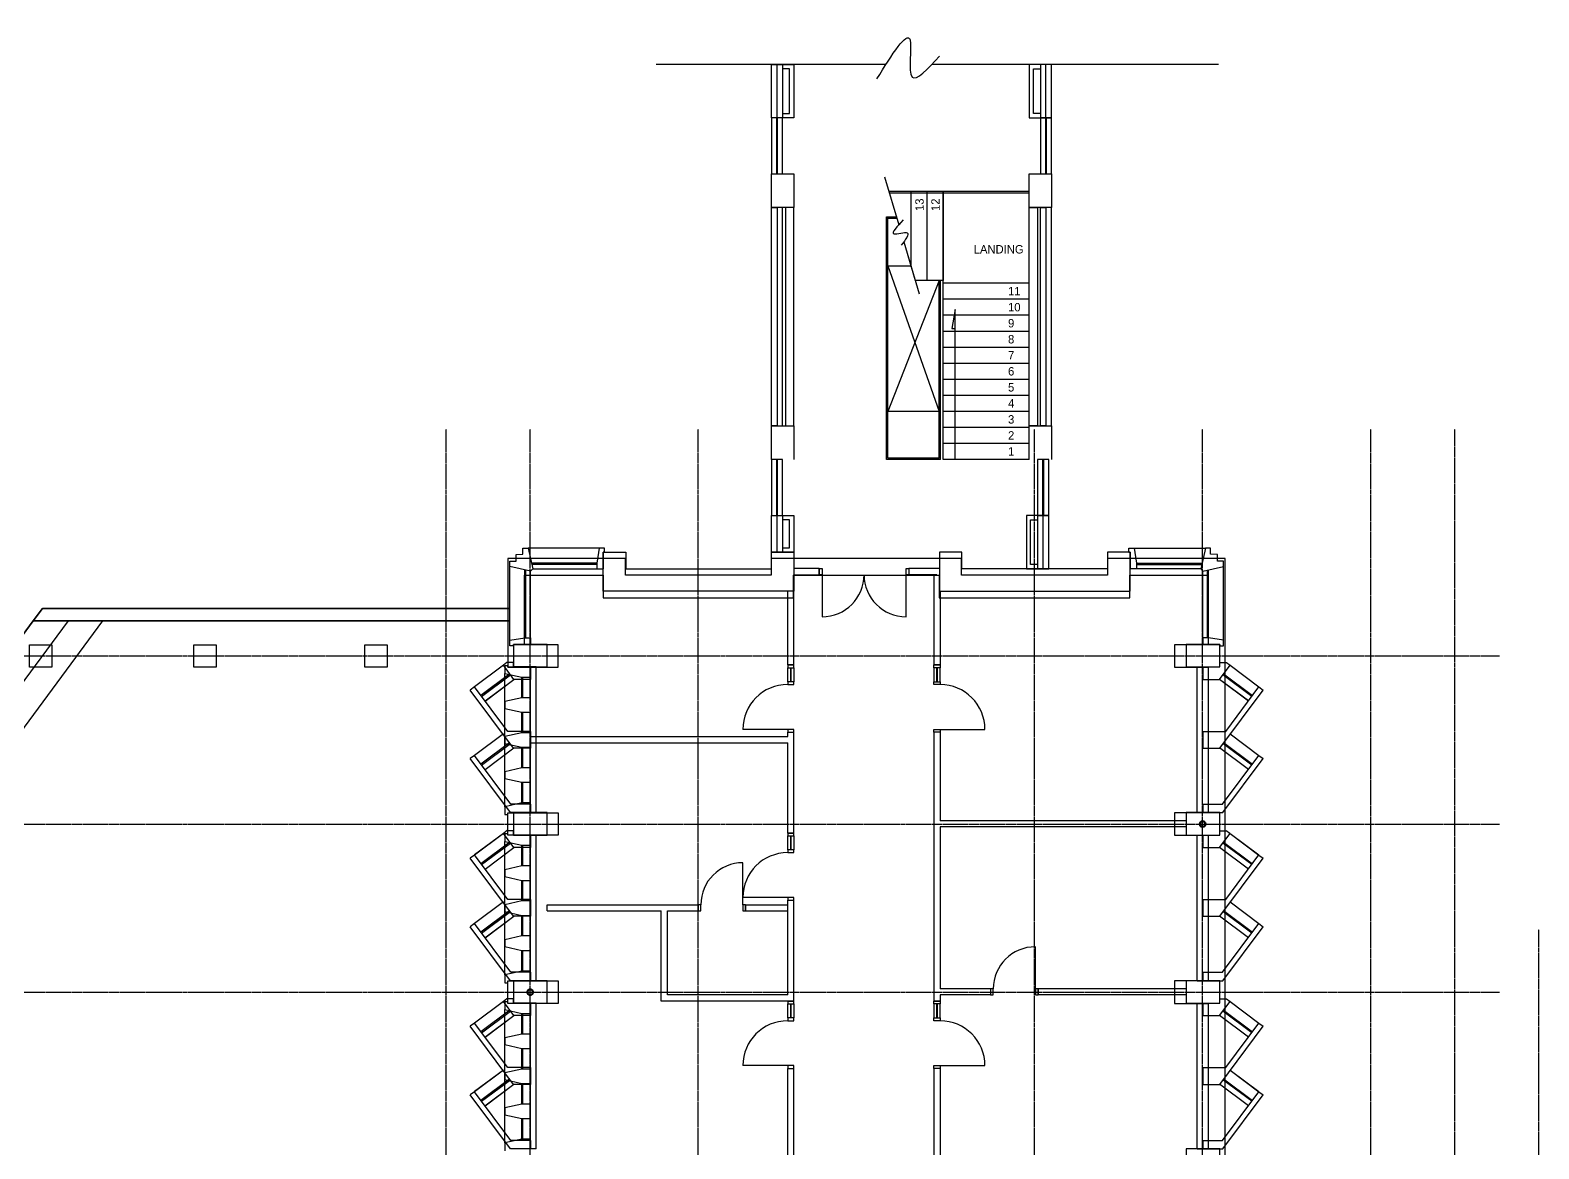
# Model space of a CAD drawing. Header units: millimetres. Extents: x -58291 to 85267, y -25390 to 74943.
# Drawn here: x 24544 to 51467, y 54981 to 74943 of the extents above; entities that cross this region are included whole.
import ezdxf

# ---------------------------------------------------------------- set-up
doc = ezdxf.new("R2010")
doc.units = ezdxf.units.MM
doc.linetypes.add('PCENTRE', pattern=[50.8, 31.75, -6.35, 6.35, -6.35])
doc.linetypes.add('PCENTRE2', pattern=[28.575, 19.05, -3.175, 3.175, -3.175])
for name, color, linetype in [('Basement 01 - Curtain Walls', 1, 'Continuous'), ('Basement 01 - Doors Windows and Openings', 1, 'Continuous'), ('Basement 01 - Structural Members', 5, 'Continuous'), ('Boundaries_and_building_grids', 140, 'PCENTRE2'), ('BRICK_WALLS_P4', 1, 'Continuous'), ('COLUMNS_P5', 5, 'Continuous'), ('DR', 8, 'Continuous'), ('LIFTS AND STAIRS', 8, 'Continuous'), ('SITE', 1, 'Continuous'), ('WA_EXT', 7, 'Continuous'), ('WN', 4, 'Continuous')]:
    doc.layers.add(name, color=color, linetype=linetype)

msp = doc.modelspace()

# ---------------------------------------------------------------- linework, layer by layer
at = {"layer": 'Basement 01 - Curtain Walls', "color": 3, "linetype": 'Continuous', "lineweight": -3}
for p, q in [((33017, 63607, -4600), (33067, 63607, -4600)), ((33017, 63607, -4600), (33017, 63465, -4600)), ((33467, 63397, -4600), (33467, 63576, -4600)), ((33017, 63465, -4600), (33317, 63397, -4600)), ((33317, 63397, -4600), (33467, 63397, -4600)), ((33317, 63029, -4600), (33017, 62961, -4600)), ((33467, 63029, -4600), (33317, 63029, -4600)), ((33017, 62961, -4600), (33017, 62840, -4600)), ((33017, 62840, -4600), (33317, 62772, -4600)), ((33317, 62772, -4600), (33467, 62772, -4600)), ((33317, 62404, -4600), (33017, 62336, -4600)), ((33017, 62336, -4600), (33017, 62215, -4600)), ((33017, 62215, -4600), (33317, 62147, -4600)), ((33467, 62404, -4600), (33317, 62404, -4600)), ((33317, 62147, -4600), (33467, 62147, -4600)), ((33317, 61779, -4600), (33017, 61711, -4600)), ((33017, 61711, -4600), (33017, 61590, -4600)), ((33467, 61779, -4600), (33317, 61779, -4600)), ((33017, 61590, -4600), (33317, 61522, -4600)), ((33317, 61522, -4600), (33467, 61522, -4600)), ((33317, 61154, -4600), (33017, 61086, -4600)), ((33467, 61154, -4600), (33317, 61154, -4600)), ((33467, 61154, -4600), (33467, 60976, -4600)), ((33017, 61086, -4600), (33017, 60944, -4600)), ((33017, 60944, -4600), (33067, 60944, -4600)), ((33067, 60944, -4600), (33067, 60976, -4600)), ((33067, 60976, -4600), (33467, 60976, -4600)), ((33017, 60607, -4600), (33017, 60465, -4600)), ((33017, 60607, -4600), (33067, 60607, -4600)), ((33017, 60465, -4600), (33317, 60397, -4600)), ((33317, 60397, -4600), (33467, 60397, -4600)), ((33467, 60397, -4600), (33467, 60576, -4600)), ((33317, 60029, -4600), (33017, 59961, -4600)), ((33017, 59961, -4600), (33017, 59840, -4600)), ((33017, 59840, -4600), (33317, 59772, -4600)), ((33467, 60029, -4600), (33317, 60029, -4600)), ((33317, 59772, -4600), (33467, 59772, -4600)), ((33317, 59404, -4600), (33017, 59336, -4600)), ((33017, 59336, -4600), (33017, 59215, -4600)), ((33467, 59404, -4600), (33317, 59404, -4600)), ((33017, 59215, -4600), (33317, 59147, -4600)), ((33317, 59147, -4600), (33467, 59147, -4600)), ((33317, 58779, -4600), (33017, 58711, -4600)), ((33017, 58711, -4600), (33017, 58590, -4600)), ((33467, 58779, -4600), (33317, 58779, -4600)), ((33017, 58590, -4600), (33317, 58522, -4600)), ((33317, 58522, -4600), (33467, 58522, -4600)), ((33317, 58154, -4600), (33017, 58086, -4600)), ((33017, 58086, -4600), (33017, 57944, -4600)), ((33017, 57944, -4600), (33067, 57944, -4600)), ((33067, 57944, -4600), (33067, 57976, -4600)), ((33067, 57976, -4600), (33467, 57976, -4600)), ((33467, 58154, -4600), (33317, 58154, -4600)), ((33467, 58154, -4600), (33467, 57976, -4600)), ((33017, 57607, -4600), (33067, 57607, -4600)), ((33017, 57607, -4600), (33017, 57465, -4600)), ((33017, 57465, -4600), (33317, 57397, -4600)), ((33317, 57397, -4600), (33467, 57397, -4600)), ((33467, 57397, -4600), (33467, 57576, -4600)), ((33317, 57029, -4600), (33017, 56961, -4600)), ((33017, 56961, -4600), (33017, 56840, -4600)), ((33017, 56840, -4600), (33317, 56772, -4600)), ((33467, 57029, -4600), (33317, 57029, -4600)), ((33317, 56772, -4600), (33467, 56772, -4600)), ((33317, 56404, -4600), (33017, 56336, -4600)), ((33017, 56336, -4600), (33017, 56215, -4600)), ((33467, 56404, -4600), (33317, 56404, -4600)), ((33017, 56215, -4600), (33317, 56147, -4600)), ((33317, 56147, -4600), (33467, 56147, -4600)), ((33317, 55779, -4600), (33017, 55711, -4600)), ((33467, 55779, -4600), (33317, 55779, -4600)), ((33017, 55711, -4600), (33017, 55590, -4600)), ((33017, 55590, -4600), (33317, 55522, -4600)), ((33317, 55522, -4600), (33467, 55522, -4600)), ((33317, 55154, -4600), (33017, 55086, -4600)), ((33017, 55086, -4600), (33017, 54944, -4600)), ((33467, 55154, -4600), (33317, 55154, -4600)), ((33467, 55154, -4600), (33467, 54976, -4600))]:
    msp.add_line(p, q, dxfattribs=at)
at = {"layer": 'Basement 01 - Curtain Walls', "color": 3, "linetype": 'Continuous', "lineweight": -3, "elevation": -4600}
for points in [[(33467, 63576), (33067, 63576), (33067, 63607)], [(33467, 60576), (33067, 60576), (33067, 60607)], [(33467, 57576), (33067, 57576), (33067, 57607)]]:
    msp.add_lwpolyline(points, dxfattribs=at)
at = {"layer": 'Basement 01 - Doors Windows and Openings', "color": 1, "linetype": 'Continuous', "lineweight": -3}
for p, q in [((33017, 61086, -4600), (33017, 63465, -4600)), ((33317, 63029, -4600), (33317, 63397, -4600)), ((33337, 63029, -4600), (33337, 63397, -4600)), ((33467, 63397, -4600), (33467, 61154, -4600)), ((33317, 62404, -4600), (33317, 62772, -4600)), ((33337, 62404, -4600), (33337, 62772, -4600)), ((33467, 62772, -4600), (33467, 62404, -4600)), ((33317, 61779, -4600), (33317, 62147, -4600)), ((33337, 61779, -4600), (33337, 62147, -4600)), ((33467, 62147, -4600), (33467, 61779, -4600)), ((33317, 61154, -4600), (33317, 61522, -4600)), ((33337, 61154, -4600), (33337, 61522, -4600)), ((33467, 61522, -4600), (33467, 61154, -4600)), ((33017, 58086, -4600), (33017, 60465, -4600)), ((33317, 60029, -4600), (33317, 60397, -4600)), ((33337, 60029, -4600), (33337, 60397, -4600)), ((33467, 60397, -4600), (33467, 58154, -4600)), ((33317, 59404, -4600), (33317, 59772, -4600)), ((33337, 59404, -4600), (33337, 59772, -4600)), ((33467, 59772, -4600), (33467, 59404, -4600)), ((33317, 58779, -4600), (33317, 59147, -4600)), ((33337, 58779, -4600), (33337, 59147, -4600)), ((33467, 59147, -4600), (33467, 58779, -4600)), ((33317, 58154, -4600), (33317, 58522, -4600)), ((33337, 58154, -4600), (33337, 58522, -4600)), ((33467, 58522, -4600), (33467, 58154, -4600)), ((33017, 55086, -4600), (33017, 57465, -4600)), ((33317, 57029, -4600), (33317, 57397, -4600)), ((33337, 57029, -4600), (33337, 57397, -4600)), ((33467, 57397, -4600), (33467, 55154, -4600)), ((33317, 56404, -4600), (33317, 56772, -4600)), ((33337, 56404, -4600), (33337, 56772, -4600)), ((33467, 56772, -4600), (33467, 56404, -4600)), ((33317, 55779, -4600), (33317, 56147, -4600)), ((33337, 55779, -4600), (33337, 56147, -4600)), ((33467, 56147, -4600), (33467, 55779, -4600)), ((33317, 55154, -4600), (33317, 55522, -4600)), ((33337, 55154, -4600), (33337, 55522, -4600)), ((33467, 55522, -4600), (33467, 55154, -4600))]:
    msp.add_line(p, q, dxfattribs=at)
at = {"layer": 'Basement 01 - Structural Members', "color": 5, "linetype": 'Continuous', "lineweight": -3, "extrusion": (0, 0, -1), "elevation": 4600}
msp.add_lwpolyline([(-45867, 39576), (-45867, 65516), (-43767, 65516), (-43767, 65216), (-41167, 65216), (-41167, 65516), (-37767, 65516), (-37767, 65216), (-35167, 65216), (-35167, 65516), (-33067, 65516), (-33067, 63576), (-33967, 63576), (-33967, 63976), (-33367, 63976), (-33367, 65216), (-34767, 65216), (-34767, 64816), (-38167, 64816), (-38167, 65216), (-40767, 65216), (-40767, 64816), (-44167, 64816), (-44167, 65216), (-45567, 65216), (-45567, 63976), (-44967, 63976), (-44967, 63576), (-45567, 63576), (-45567, 60976), (-44967, 60976), (-44967, 60576), (-45567, 60576), (-45567, 57976), (-44967, 57976), (-44967, 57576), (-45567, 57576), (-45567, 54976)], dxfattribs=at)
at = {"layer": 'Basement 01 - Structural Members', "color": 5, "linetype": 'Continuous', "lineweight": -3, "elevation": -4600}
for points in [[(24933, 63576), (24533, 63576), (24533, 63976), (24933, 63976), (24933, 63576)], [(27864, 63576), (27464, 63576), (27464, 63976), (27864, 63976), (27864, 63576)], [(30915, 63576), (30515, 63576), (30515, 63976), (30915, 63976), (30915, 63576)], [(33067, 60576), (33067, 60976), (33967, 60976), (33967, 60576), (33067, 60576)], [(33067, 57576), (33067, 57976), (33967, 57976), (33967, 57576), (33067, 57576)]]:
    msp.add_lwpolyline(points, dxfattribs=at)
at = {"layer": 'Basement 01 - Structural Members', "color": 5, "linetype": 'Continuous', "lineweight": -3}
for centre in [(45467, 60776, -4600), (33467, 57776, -4600)]:
    msp.add_circle(centre, 50, dxfattribs=at)
at = {"layer": 'Boundaries_and_building_grids', "color": 140, "linetype": 'PCENTRE', "lineweight": -3}
for p, q in [((31967, -17978), (31967, 67826)), ((33467, -17978), (33467, 67826)), ((36467, -17978), (36467, 67826)), ((42467, -17978), (42467, 67826)), ((45467, -17978), (45467, 67826)), ((48467, -17978), (48467, 67826)), ((49967, 16476), (49967, 67826)), ((-52891, 63776), (50767, 63776)), ((-52891, 60776), (50767, 60776)), ((51467, 16476), (51467, 58896)), ((-52891, 57776), (50767, 57776))]:
    msp.add_line(p, q, dxfattribs=at)
at = {"layer": 'BRICK_WALLS_P4', "linetype": 'Continuous'}
for p, q in [((38625, 65336), (38172, 65336)), ((38172, 65226), (38625, 65226)), ((38172, 63616), (38172, 65226)), ((38625, 65336), (38625, 65226)), ((40772, 65336), (40225, 65336)), ((40225, 65336), (40225, 65226)), ((40722, 65226), (40225, 65226)), ((40672, 65226), (40672, 63616)), ((42322, 65331), (42722, 65331)), ((42522, 65406), (42397, 65406)), ((38062, 63616), (38062, 64931)), ((40782, 64931), (40782, 63616)), ((38062, 63616), (38172, 63616)), ((40782, 63616), (40672, 63616)), ((33472, 62336), (38062, 62336)), ((33472, 62226), (38062, 62226)), ((38062, 62336), (38062, 62416)), ((38062, 62416), (38172, 62416)), ((38062, 60616), (38062, 62226)), ((38172, 60616), (38172, 62416)), ((40672, 62416), (40672, 57616)), ((40782, 62416), (40672, 62416)), ((40782, 62416), (40782, 60836)), ((38062, 60616), (38172, 60616)), ((41682, 60836), (40782, 60836)), ((45172, 60836), (40782, 60836)), ((45172, 60726), (40782, 60726)), ((41682, 60726), (40782, 60726)), ((40782, 60726), (40782, 57836)), ((40782, 60726), (40782, 60616)), ((45172, 60836), (45172, 60726)), ((33772, 59226), (33772, 59336)), ((33772, 59336), (36462, 59336)), ((36462, 59336), (36462, 59226)), ((37312, 59336), (37312, 59226)), ((37312, 59336), (38062, 59336)), ((38062, 59416), (38172, 59416)), ((38062, 57726), (38062, 59416)), ((38062, 59226), (38062, 59336)), ((38172, 57616), (38172, 59416)), ((40672, 59416), (40672, 57616)), ((33772, 59226), (35807, 59226)), ((35807, 57616), (35807, 59226)), ((35917, 57726), (35917, 59226)), ((35917, 59226), (36462, 59226)), ((37312, 59226), (38062, 59226)), ((38062, 57726), (35917, 57726)), ((41682, 57836), (40782, 57836)), ((40782, 57726), (40782, 57616)), ((41682, 57726), (40782, 57726)), ((41682, 57836), (41682, 57726)), ((42532, 57836), (42532, 57726)), ((45172, 57836), (42532, 57836)), ((45172, 57726), (42532, 57726)), ((45172, 57836), (45172, 57726)), ((38062, 57616), (35807, 57616)), ((38062, 57616), (38172, 57616)), ((40782, 57616), (40672, 57616)), ((38062, 56416), (38172, 56416)), ((38062, 54836), (38062, 56416)), ((38172, 54616), (38172, 56416)), ((40782, 56416), (40672, 56416)), ((40672, 56416), (40672, 54616)), ((40782, 56416), (40782, 54616))]:
    msp.add_line(p, q, dxfattribs=at)
at = {"layer": 'COLUMNS_P5', "color": 8, "linetype": 'Continuous', "lineweight": -3}
for p, q in [((39851, 70736), (40266, 70736)), ((39851, 70736), (40763, 68139)), ((40763, 70474), (39851, 68139)), ((40763, 68139), (39851, 68139))]:
    msp.add_line(p, q, dxfattribs=at)
at = {"layer": 'COLUMNS_P5', "linetype": 'Continuous'}
for points in [[(37772, 71781), (37772, 72381), (38172, 72381), (38172, 71781), (37772, 71781)], [(42372, 71781), (42372, 72381), (42772, 72381), (42772, 71781), (42372, 71781)], [(37772, 67281), (37772, 67881), (38172, 67881), (38172, 67281)], [(42372, 67281), (42372, 67881), (42772, 67881), (42772, 67281)]]:
    msp.add_lwpolyline(points, dxfattribs=at)
at = {"layer": 'COLUMNS_P5', "linetype": 'Continuous', "lineweight": -3}
for points in [[(35172, 65631), (35172, 65331), (37772, 65331), (37772, 65631), (38172, 65631), (38172, 64931), (34772, 64931), (34772, 65631)], [(43772, 65631), (43772, 65331), (41172, 65331), (41172, 65631), (40772, 65631), (40772, 64931), (44172, 64931), (44172, 65631)], [(33772, 63581), (33772, 63981), (33172, 63981), (33172, 63581)], [(45772, 63981), (45172, 63981), (45172, 63581), (45772, 63581)], [(33772, 60581), (33772, 60981), (33172, 60981), (33172, 60581)], [(45172, 60981), (45172, 60581), (45772, 60581), (45772, 60981)], [(33772, 57581), (33772, 57981), (33172, 57981), (33172, 57581)], [(45172, 57981), (45172, 57581), (45772, 57581), (45772, 57981)], [(45172, 54581), (45772, 54581), (45772, 54981), (45172, 54981)]]:
    msp.add_lwpolyline(points, close=True, dxfattribs=at)
at = {"layer": 'COLUMNS_P5', "linetype": 'Continuous', "lineweight": 50}
for centre in [(45467, 60776), (33467, 57776)]:
    msp.add_circle(centre, 50, dxfattribs=at)
at = {"layer": 'DR'}
for p, q in [((39815, 74331), (35717, 74331)), ((45748, 74331), (40632, 74331))]:
    msp.add_line(p, q, dxfattribs=at)
at = {"layer": 'DR', "linetype": 'Continuous'}
for p, q in [((38625, 65226), (38625, 65336)), ((38625, 65336), (38675, 65336)), ((38675, 65226), (38625, 65226)), ((38675, 65336), (38675, 65226)), ((38675, 65226), (38675, 64476)), ((40175, 65226), (40175, 65336)), ((40175, 65336), (40225, 65336)), ((40175, 64476), (40175, 65226)), ((40225, 65226), (40175, 65226)), ((40225, 65336), (40225, 65226)), ((38062, 63616), (38062, 63566)), ((38172, 63616), (38062, 63616)), ((38062, 63566), (38172, 63566)), ((38172, 63566), (38172, 63616)), ((40672, 63616), (40782, 63616)), ((40672, 63566), (40672, 63616)), ((40782, 63566), (40672, 63566)), ((40782, 63616), (40782, 63566)), ((38172, 63316), (38062, 63316)), ((38062, 63316), (38062, 63266)), ((38172, 63266), (38172, 63316)), ((40672, 63266), (40672, 63316)), ((40672, 63316), (40782, 63316)), ((40782, 63316), (40782, 63266)), ((38062, 63266), (38172, 63266)), ((40782, 63266), (40672, 63266)), ((38062, 62466), (37262, 62466)), ((38172, 62466), (38062, 62466)), ((38062, 62466), (38062, 62416)), ((38172, 62416), (38172, 62466)), ((40672, 62466), (40782, 62466)), ((40672, 62416), (40672, 62466)), ((40782, 62466), (41582, 62466)), ((40782, 62466), (40782, 62416)), ((38062, 62416), (38172, 62416)), ((40782, 62416), (40672, 62416)), ((38062, 60616), (38062, 60566)), ((38172, 60616), (38062, 60616)), ((38172, 60566), (38172, 60616)), ((38062, 60566), (38172, 60566)), ((38062, 60316), (38062, 60266)), ((38172, 60316), (38062, 60316)), ((38172, 60266), (38172, 60316)), ((37262, 59336), (37262, 60086)), ((38062, 60266), (38172, 60266)), ((36512, 59336), (36462, 59336)), ((36462, 59336), (36462, 59226)), ((36512, 59226), (36512, 59336)), ((38062, 59466), (37262, 59466)), ((37262, 59336), (37262, 59226)), ((37312, 59336), (37262, 59336)), ((37312, 59226), (37312, 59336)), ((38172, 59466), (38062, 59466)), ((38062, 59466), (38062, 59416)), ((38062, 59416), (38172, 59416)), ((38172, 59416), (38172, 59466)), ((36462, 59226), (36512, 59226)), ((37262, 59226), (37312, 59226)), ((42482, 57836), (42482, 58586)), ((41682, 57836), (41682, 57726)), ((41732, 57836), (41682, 57836)), ((41682, 57726), (41732, 57726)), ((41732, 57726), (41732, 57836)), ((42482, 57836), (42482, 57726)), ((42532, 57836), (42482, 57836)), ((42482, 57726), (42532, 57726)), ((42532, 57726), (42532, 57836)), ((38062, 57616), (38062, 57566)), ((38172, 57616), (38062, 57616)), ((38062, 57566), (38172, 57566)), ((38172, 57566), (38172, 57616)), ((40672, 57616), (40782, 57616)), ((40672, 57566), (40672, 57616)), ((40782, 57566), (40672, 57566)), ((40782, 57616), (40782, 57566)), ((38062, 57316), (38062, 57266)), ((38172, 57316), (38062, 57316)), ((38062, 57266), (38172, 57266)), ((38172, 57266), (38172, 57316)), ((40672, 57266), (40672, 57316)), ((40672, 57316), (40782, 57316)), ((40782, 57266), (40672, 57266)), ((40782, 57316), (40782, 57266)), ((38062, 56466), (37262, 56466)), ((38062, 56466), (38062, 56416)), ((38172, 56466), (38062, 56466)), ((38062, 56416), (38172, 56416)), ((38172, 56416), (38172, 56466)), ((40672, 56466), (40782, 56466)), ((40672, 56416), (40672, 56466)), ((40782, 56416), (40672, 56416)), ((40782, 56466), (41582, 56466)), ((40782, 56466), (40782, 56416))]:
    msp.add_line(p, q, dxfattribs=at)
for centre, radius, start, end in [((38675, 65226), 750, 270, 0), ((40175, 65226), 750, 180, 270), ((38062, 62466), 800, 90, 180), ((40782, 62466), 800, 0, 90), ((37262, 59336), 750, 90, 180), ((38062, 59466), 800, 90, 180), ((42482, 57836), 750, 90, 180), ((38062, 56466), 800, 90, 180), ((40782, 56466), 800, 0, 90)]:
    msp.add_arc(centre, radius, start, end, dxfattribs=at)
at = {"layer": 'DR'}
msp.add_spline([(39653, 74073), (40247, 74769), (40281, 74107), (40771, 74480)], degree=3, dxfattribs=at)
at = {"layer": 'LIFTS AND STAIRS'}
for p, q in [((39791, 72325), (40044, 71472)), ((39791, 72325), (40044, 71472)), ((40266, 72062), (39869, 72062)), ((42372, 72037), (39876, 72037)), ((40266, 70723), (40266, 72062)), ((42372, 72062), (40266, 72062)), ((40552, 70474), (40552, 72062)), ((40838, 72062), (40838, 70474)), ((40838, 70427), (40838, 72062)), ((42372, 70427), (42372, 72062)), ((39826, 67281), (39826, 71615)), ((39826, 71615), (40002, 71615)), ((39826, 71590), (40002, 71590)), ((39851, 67306), (39851, 71615)), ((40135, 71167), (40409, 70241)), ((40135, 71167), (40340, 70474)), ((40838, 70474), (40340, 70474)), ((40763, 67306), (40763, 70474)), ((40788, 67281), (40788, 70474)), ((40838, 67281), (40838, 70474)), ((42372, 70427), (40838, 70427)), ((42372, 70141), (40838, 70141)), ((42372, 69855), (40838, 69855)), ((41051, 69958), (40990, 69622)), ((41051, 67281), (41051, 69958)), ((42372, 69569), (40838, 69569)), ((40990, 69622), (41051, 69622)), ((42372, 69283), (40838, 69283)), ((42372, 68997), (40838, 68997)), ((42372, 68711), (40838, 68711)), ((42372, 68425), (40838, 68425)), ((42372, 68139), (40838, 68139)), ((42372, 67853), (40838, 67853)), ((42372, 67567), (40838, 67567)), ((40788, 67281), (39826, 67281)), ((40763, 67306), (39851, 67306)), ((42372, 67281), (40838, 67281))]:
    msp.add_line(p, q, dxfattribs=at)
msp.add_spline([(40124, 71556), (39959, 71309), (40197, 71327), (40090, 71107)], degree=3, dxfattribs=at)
msp.add_spline([(40124, 71556), (39959, 71309), (40197, 71327), (40090, 71107)], degree=3, dxfattribs=at)
at = {"layer": 'SITE', "linetype": 'Continuous'}
for p, q in [((24761, 64621), (24598, 64401)), ((24598, 64401), (24761, 64621)), ((33102, 64621), (24761, 64621)), ((24761, 64621), (33102, 64621)), ((22172, 61121), (24598, 64401)), ((24598, 64401), (22172, 61121)), ((25220, 64401), (22672, 60956)), ((23172, 60792), (25842, 64401)), ((24598, 64401), (24761, 64401)), ((24761, 64401), (24598, 64401)), ((33102, 64401), (24598, 64401)), ((24598, 64401), (33102, 64401))]:
    msp.add_line(p, q, dxfattribs=at)
at = {"layer": 'WA_EXT', "linetype": 'Continuous'}
for p, q in [((37872, 73381), (37872, 74331)), ((37972, 74331), (37972, 73381)), ((42572, 74331), (42572, 73381)), ((42672, 73381), (42672, 74331)), ((37772, 65631), (37772, 66281)), ((37772, 66281), (38172, 66281)), ((37872, 65631), (37872, 66281)), ((37872, 65631), (37872, 66281)), ((37872, 65631), (37872, 66281)), ((37972, 66281), (37972, 65631)), ((37972, 66281), (37972, 65631)), ((37972, 66281), (37972, 65631)), ((38172, 66281), (38172, 65631)), ((42322, 66281), (42322, 65331)), ((42722, 66281), (42322, 66281)), ((42522, 66281), (42522, 65331)), ((42522, 66281), (42522, 65331)), ((42522, 66281), (42522, 65331)), ((42622, 65331), (42622, 66281)), ((42622, 65331), (42622, 66281)), ((42622, 65331), (42622, 66281)), ((42722, 65331), (42722, 66281)), ((38097, 66206), (37972, 66206)), ((38097, 65706), (38097, 66206)), ((42397, 66206), (42522, 66206)), ((42397, 65406), (42397, 66206)), ((33335, 65701), (33428, 65701)), ((33335, 65590), (33335, 65701)), ((33428, 65701), (33512, 65331)), ((34696, 65701), (34654, 65431)), ((34796, 65701), (34696, 65701)), ((34796, 65631), (34796, 65701)), ((37972, 65706), (38097, 65706)), ((44149, 65631), (44149, 65701)), ((44149, 65701), (44248, 65701)), ((44248, 65701), (44290, 65431)), ((45516, 65701), (45433, 65331)), ((45610, 65701), (45516, 65701)), ((45610, 65590), (45610, 65701)), ((33102, 65375), (33102, 65468)), ((33102, 65468), (33214, 65468)), ((33214, 65589), (33335, 65590)), ((33214, 65468), (33214, 65589)), ((34654, 65431), (34654, 65331)), ((34796, 65631), (34772, 65631)), ((34772, 65631), (34772, 65331)), ((34772, 65631), (34772, 65331)), ((34796, 65631), (34772, 65631)), ((44149, 65631), (44172, 65631)), ((44149, 65631), (44172, 65631)), ((44172, 65631), (44172, 65331)), ((44172, 65631), (44172, 65331)), ((44290, 65431), (44290, 65331)), ((45731, 65589), (45610, 65590)), ((45731, 65468), (45731, 65589)), ((45842, 65468), (45731, 65468)), ((45842, 65375), (45842, 65468)), ((33473, 65291), (33102, 65375)), ((33512, 65331), (33473, 65291)), ((33473, 64099), (33473, 65291)), ((33512, 65331), (34654, 65331)), ((34654, 65331), (34772, 65331)), ((44290, 65331), (44172, 65331)), ((45433, 65331), (44290, 65331)), ((45433, 65331), (45472, 65291)), ((45472, 65291), (45842, 65375)), ((45472, 64099), (45472, 65291)), ((33102, 64057), (33372, 64099)), ((33372, 64099), (33473, 64099)), ((33473, 64099), (33473, 63981)), ((45472, 64099), (45472, 63981)), ((45572, 64099), (45472, 64099)), ((45842, 64057), (45572, 64099)), ((33102, 63957), (33102, 64057)), ((33172, 63957), (33102, 63957)), ((33172, 63981), (33172, 63957)), ((33172, 63981), (33473, 63981)), ((33172, 63957), (33172, 63981)), ((33473, 63981), (33172, 63981)), ((45472, 63981), (45772, 63981)), ((45472, 63981), (45772, 63981)), ((45772, 63981), (45772, 63957)), ((45772, 63981), (45772, 63957)), ((45772, 63957), (45842, 63957)), ((45842, 63957), (45842, 64057)), ((33053, 63658), (32988, 63610)), ((33177, 63358), (32988, 63610)), ((33172, 63658), (33053, 63658)), ((33172, 63581), (33172, 63658)), ((33572, 63581), (33172, 63581)), ((33472, 63581), (33472, 63358)), ((33572, 60981), (33572, 63581)), ((45372, 63581), (45772, 63581)), ((45372, 60981), (45372, 63581)), ((45472, 63581), (45472, 63358)), ((45768, 63358), (45956, 63610)), ((45772, 63658), (45892, 63658)), ((45772, 63581), (45772, 63658)), ((45892, 63658), (45956, 63610)), ((33472, 63358), (33177, 63358)), ((45472, 63358), (45768, 63358)), ((32472, 63224), (32397, 63168)), ((32472, 63224), (32397, 63168)), ((33172, 62131), (32397, 63168)), ((33066, 62431), (32472, 63225)), ((45772, 62131), (46548, 63168)), ((45879, 62431), (46472, 63225)), ((46472, 63224), (46548, 63168)), ((46472, 63224), (46548, 63168)), ((33472, 62431), (33066, 62431)), ((33472, 62431), (33472, 62131)), ((33472, 62336), (33472, 62226)), ((45472, 62431), (45879, 62431)), ((45472, 62431), (45472, 62131)), ((32472, 62000), (32397, 61944)), ((32472, 62000), (32397, 61944)), ((33117, 60981), (32397, 61944)), ((33122, 61131), (32472, 62000)), ((33472, 62131), (33172, 62131)), ((45472, 62131), (45772, 62131)), ((45822, 61131), (46472, 62000)), ((45828, 60981), (46548, 61944)), ((46472, 62000), (46548, 61944)), ((46472, 62000), (46548, 61944)), ((33472, 61131), (33122, 61131)), ((33472, 61131), (33122, 61131)), ((33472, 61131), (33472, 60981)), ((45472, 61131), (45822, 61131)), ((45472, 61131), (45472, 60981)), ((45472, 61131), (45822, 61131)), ((33572, 60981), (33117, 60981)), ((45372, 60981), (45828, 60981)), ((33177, 60358), (32988, 60610)), ((33058, 60662), (32994, 60614)), ((33172, 60658), (33053, 60658)), ((33172, 60581), (33172, 60658)), ((33572, 60581), (33172, 60581)), ((33472, 60581), (33472, 60358)), ((33572, 57981), (33572, 60581)), ((45372, 57981), (45372, 60581)), ((45372, 60581), (45772, 60581)), ((45472, 60581), (45472, 60358)), ((45768, 60358), (45956, 60610)), ((45772, 60658), (45892, 60658)), ((45772, 60581), (45772, 60658)), ((45887, 60662), (45951, 60614)), ((33472, 60358), (33177, 60358)), ((45472, 60358), (45768, 60358)), ((32472, 60224), (32397, 60168)), ((33172, 59131), (32397, 60168)), ((33066, 59431), (32472, 60225)), ((45772, 59131), (46548, 60168)), ((45879, 59431), (46472, 60225)), ((46472, 60224), (46548, 60168)), ((32988, 59386), (32472, 59001)), ((32988, 59386), (32472, 59000)), ((32988, 59386), (32472, 59000)), ((32988, 59386), (32472, 59000)), ((33472, 59431), (33066, 59431)), ((33472, 59431), (33472, 59131)), ((45472, 59431), (45879, 59431)), ((45472, 59431), (45472, 59131)), ((32472, 59000), (32397, 58944)), ((33122, 58131), (32472, 59000)), ((33105, 59231), (32589, 58845)), ((33105, 59230), (32589, 58845)), ((32601, 58829), (33117, 59214)), ((32601, 58829), (33117, 59214)), ((32660, 58749), (33177, 59134)), ((32661, 58748), (33177, 59134)), ((33472, 59131), (33172, 59131)), ((45472, 59131), (45772, 59131)), ((45822, 58131), (46472, 59000)), ((46472, 59000), (46548, 58944)), ((33117, 57981), (32397, 58944)), ((45828, 57981), (46548, 58944)), ((33572, 57981), (33117, 57981)), ((33472, 58131), (33122, 58131)), ((33472, 58131), (33122, 58131)), ((33472, 58131), (33472, 57981)), ((45372, 57981), (45828, 57981)), ((45472, 58131), (45822, 58131)), ((45472, 58131), (45822, 58131)), ((45472, 58131), (45472, 57981)), ((33053, 57658), (32988, 57610)), ((33172, 57658), (33053, 57658)), ((33172, 57581), (33172, 57658)), ((45772, 57658), (45892, 57658)), ((45772, 57581), (45772, 57658)), ((45892, 57658), (45956, 57610)), ((33177, 57358), (32988, 57610)), ((33572, 57581), (33172, 57581)), ((33472, 57358), (33177, 57358)), ((33472, 57581), (33472, 57358)), ((33572, 54981), (33572, 57581)), ((45372, 54981), (45372, 57581)), ((45372, 57581), (45772, 57581)), ((45472, 57581), (45472, 57358)), ((45472, 57358), (45768, 57358)), ((45768, 57358), (45956, 57610)), ((32472, 57225), (32397, 57168)), ((33172, 56131), (32397, 57168)), ((33066, 56431), (32472, 57225)), ((45772, 56131), (46548, 57168)), ((45879, 56431), (46472, 57225)), ((46472, 57225), (46548, 57168)), ((33472, 56431), (33066, 56431)), ((33472, 56431), (33472, 56131)), ((45472, 56431), (45472, 56131)), ((45472, 56431), (45879, 56431)), ((33472, 56131), (33172, 56131)), ((45472, 56131), (45772, 56131)), ((32472, 56000), (32397, 55944)), ((33117, 54981), (32397, 55944)), ((33122, 55131), (32472, 56000)), ((45822, 55131), (46472, 56000)), ((45828, 54981), (46548, 55944)), ((46472, 56000), (46548, 55944)), ((33572, 54981), (33117, 54981)), ((33472, 55131), (33122, 55131)), ((33472, 55131), (33122, 55131)), ((33472, 55131), (33472, 54981)), ((45372, 54981), (45828, 54981)), ((45472, 55131), (45472, 54981)), ((45472, 55131), (45822, 55131)), ((45472, 55131), (45822, 55131))]:
    msp.add_line(p, q, dxfattribs=at)
for points in [[(38172, 73381), (37772, 73381), (37772, 74331), (38172, 74331), (38172, 73381)], [(42372, 73381), (42772, 73381), (42772, 74331), (42372, 74331), (42372, 73381)], [(37972, 73456), (38097, 73456), (38097, 74256), (37972, 74256)], [(42572, 73456), (42447, 73456), (42447, 74256), (42572, 74256)], [(37772, 67881), (37772, 71781), (37872, 71781), (37872, 67881), (37772, 67881)], [(37872, 67881), (37972, 67881), (37972, 71781), (37872, 71781)], [(38022, 67881), (38172, 67881), (38172, 71781), (38022, 71781), (38022, 67881)], [(42522, 67881), (42372, 67881), (42372, 71781), (42522, 71781), (42522, 67881)], [(42672, 67881), (42572, 67881), (42572, 71781), (42672, 71781)], [(42772, 67881), (42772, 71781), (42672, 71781), (42672, 67881), (42772, 67881)], [(38172, 65631), (37772, 65631), (37772, 66281), (38172, 66281), (38172, 65631)], [(38172, 65631), (37772, 65631), (37772, 66281), (38172, 66281), (38172, 65631)], [(42322, 65331), (42722, 65331), (42722, 66281), (42322, 66281), (42322, 65331)], [(42322, 65331), (42722, 65331), (42722, 66281), (42322, 66281), (42322, 65331)], [(37972, 65706), (38097, 65706), (38097, 66206), (37972, 66206)], [(37972, 65706), (38097, 65706), (38097, 66206), (37972, 66206)], [(42522, 65406), (42397, 65406), (42397, 66206), (42522, 66206)], [(42522, 65406), (42397, 65406), (42397, 66206), (42522, 66206)]]:
    msp.add_lwpolyline(points, dxfattribs=at)
at = {"layer": 'WA_EXT', "linetype": 'Continuous', "lineweight": -3}
msp.add_lwpolyline([(38172, 65631), (37772, 65631)], dxfattribs=at)
at = {"layer": 'WN', "linetype": 'Continuous'}
for p, q in [((37862, 73381), (37862, 72381)), ((42662, 73381), (42662, 72381)), ((37772, 67281), (37772, 66281)), ((37972, 67281), (37772, 67281)), ((37862, 67281), (37862, 66281)), ((37862, 67281), (37862, 66281)), ((37862, 67281), (37862, 66281)), ((37882, 66281), (37882, 67281)), ((37972, 66281), (37972, 67281)), ((42722, 67281), (42522, 67281)), ((42522, 67281), (42522, 66281)), ((42612, 67281), (42612, 66281)), ((42612, 67281), (42612, 66281)), ((42612, 67281), (42612, 66281)), ((42632, 66281), (42632, 67281)), ((42722, 66281), (42722, 67281)), ((37772, 66281), (37972, 66281)), ((37772, 66281), (37882, 66281)), ((42522, 66281), (42632, 66281)), ((42522, 66281), (42722, 66281)), ((34696, 65701), (33428, 65701)), ((44248, 65701), (45516, 65701)), ((34654, 65431), (33489, 65431)), ((44290, 65431), (45455, 65431)), ((33102, 64057), (33102, 65375)), ((33372, 64099), (33372, 65314)), ((33392, 64099), (33392, 65309)), ((34654, 65411), (33494, 65411)), ((44290, 65411), (45451, 65411)), ((45552, 64099), (45552, 65309)), ((45572, 64099), (45572, 65314)), ((45842, 64057), (45842, 65375)), ((32989, 63610), (32472, 63224)), ((32988, 63610), (32472, 63224)), ((32988, 63610), (32472, 63225)), ((32989, 63610), (32472, 63224)), ((38062, 63316), (38062, 63566)), ((38112, 63566), (38112, 63316)), ((38122, 63316), (38122, 63566)), ((38172, 63566), (38172, 63316)), ((40672, 63566), (40672, 63316)), ((40722, 63316), (40722, 63566)), ((40732, 63566), (40732, 63316)), ((40782, 63316), (40782, 63566)), ((45956, 63610), (46472, 63224)), ((45956, 63610), (46472, 63224)), ((45956, 63610), (46472, 63225)), ((45956, 63610), (46472, 63224)), ((33105, 63455), (32589, 63069)), ((33105, 63454), (32589, 63069)), ((32601, 63053), (33117, 63438)), ((32601, 63053), (33117, 63438)), ((32661, 62972), (33177, 63358)), ((32661, 62973), (33177, 63358)), ((46284, 62973), (45768, 63358)), ((46284, 62972), (45768, 63358)), ((46344, 63053), (45828, 63438)), ((46344, 63053), (45828, 63438)), ((45840, 63455), (46356, 63069)), ((45840, 63454), (46356, 63069)), ((32988, 62386), (32472, 62000)), ((32988, 62386), (32472, 62000)), ((32988, 62386), (32472, 62000)), ((32988, 62386), (32472, 62000)), ((33105, 62230), (32589, 61844)), ((33105, 62230), (32589, 61845)), ((32601, 61829), (33117, 62214)), ((32601, 61828), (33117, 62214)), ((46344, 61829), (45828, 62214)), ((46344, 61828), (45828, 62214)), ((45840, 62230), (46356, 61845)), ((45840, 62230), (46356, 61844)), ((45956, 62386), (46472, 62000)), ((45956, 62386), (46472, 62000)), ((45956, 62386), (46472, 62000)), ((45956, 62386), (46472, 62000)), ((32661, 61748), (33177, 62134)), ((32661, 61748), (33177, 62134)), ((46284, 61748), (45768, 62134)), ((46284, 61748), (45768, 62134)), ((32989, 60610), (32472, 60224)), ((32988, 60610), (32472, 60224)), ((32989, 60610), (32472, 60224)), ((32988, 60610), (32472, 60225)), ((45956, 60610), (46472, 60225)), ((45956, 60610), (46472, 60224)), ((45956, 60610), (46472, 60224)), ((45956, 60610), (46472, 60224)), ((33105, 60455), (32589, 60069)), ((33105, 60454), (32589, 60069)), ((32601, 60053), (33117, 60438)), ((32601, 60053), (33117, 60438)), ((32661, 59972), (33177, 60358)), ((32661, 59973), (33177, 60358)), ((38062, 60316), (38062, 60566)), ((38112, 60566), (38112, 60316)), ((38122, 60316), (38122, 60566)), ((38172, 60566), (38172, 60316)), ((46284, 59973), (45768, 60358)), ((46284, 59972), (45768, 60358)), ((46344, 60053), (45828, 60438)), ((46344, 60053), (45828, 60438)), ((45840, 60455), (46356, 60069)), ((45840, 60454), (46356, 60069)), ((45956, 59386), (46472, 59000)), ((45956, 59386), (46472, 59000)), ((45956, 59386), (46472, 59000)), ((45956, 59386), (46473, 59001)), ((46284, 58749), (45768, 59134)), ((46284, 58748), (45768, 59134)), ((46344, 58829), (45828, 59214)), ((46344, 58829), (45828, 59214)), ((45840, 59231), (46356, 58845)), ((45840, 59230), (46356, 58845)), ((32988, 57611), (32472, 57225)), ((32988, 57611), (32472, 57225)), ((32988, 57610), (32472, 57225)), ((32988, 57610), (32472, 57225)), ((33105, 57455), (32589, 57069)), ((33105, 57455), (32589, 57069)), ((32601, 57053), (33117, 57439)), ((32601, 57053), (33117, 57439)), ((32660, 56973), (33177, 57359)), ((32661, 56973), (33177, 57358)), ((38062, 57316), (38062, 57566)), ((38112, 57566), (38112, 57316)), ((38122, 57316), (38122, 57566)), ((38172, 57566), (38172, 57316)), ((40672, 57566), (40672, 57316)), ((40722, 57316), (40722, 57566)), ((40732, 57566), (40732, 57316)), ((40782, 57316), (40782, 57566)), ((46284, 56973), (45768, 57359)), ((46284, 56973), (45768, 57358)), ((46344, 57053), (45828, 57439)), ((46344, 57053), (45828, 57439)), ((45840, 57455), (46356, 57069)), ((45840, 57455), (46356, 57069)), ((45956, 57611), (46472, 57225)), ((45956, 57611), (46473, 57225)), ((45956, 57610), (46472, 57225)), ((45956, 57610), (46472, 57225)), ((32988, 56386), (32472, 56001)), ((32988, 56386), (32472, 56000)), ((32988, 56386), (32472, 56000)), ((32988, 56386), (32472, 56000)), ((45956, 56386), (46472, 56000)), ((45956, 56386), (46472, 56000)), ((45956, 56386), (46472, 56000)), ((45956, 56386), (46473, 56001)), ((33105, 56231), (32589, 55845)), ((33105, 56230), (32589, 55845)), ((32601, 55829), (33117, 56214)), ((32601, 55829), (33117, 56214)), ((32660, 55749), (33177, 56134)), ((32661, 55748), (33177, 56134)), ((46284, 55749), (45768, 56134)), ((46284, 55748), (45768, 56134)), ((46344, 55829), (45828, 56214)), ((46344, 55829), (45828, 56214)), ((45840, 56231), (46356, 55845)), ((45840, 56230), (46356, 55845))]:
    msp.add_line(p, q, dxfattribs=at)
for points in [[(37772, 72381), (37972, 72381), (37972, 73381), (37772, 73381), (37772, 72381)], [(37772, 72381), (37882, 72381), (37882, 73381)], [(42572, 72381), (42772, 72381), (42772, 73381), (42572, 73381), (42572, 72381)], [(42572, 72381), (42682, 72381), (42682, 73381)], [(37772, 66281), (37972, 66281), (37972, 67281), (37772, 67281), (37772, 66281)], [(37772, 66281), (37882, 66281), (37882, 67281)], [(37772, 66281), (37882, 66281), (37882, 67281)], [(37772, 66281), (37972, 66281), (37972, 67281), (37772, 67281), (37772, 66281)], [(42522, 66281), (42722, 66281), (42722, 67281), (42522, 67281), (42522, 66281)], [(42522, 66281), (42632, 66281), (42632, 67281)], [(42522, 66281), (42632, 66281), (42632, 67281)], [(42522, 66281), (42722, 66281), (42722, 67281), (42522, 67281), (42522, 66281)]]:
    msp.add_lwpolyline(points, dxfattribs=at)

# ---------------------------------------------------------------- texts
at = {"layer": 'LIFTS AND STAIRS'}
for s, p in [('13', (40491, 71717)), ('12', (40777, 71717))]:
    msp.add_text(s, height=150, rotation=90.531, dxfattribs=at).set_placement(p)
for s, p in [('LANDING', (41382, 70958)), ('11', (41995, 70211)), ('10', (41995, 69925)), ('9', (41995, 69639)), ('8', (41995, 69353)), ('7', (41995, 69067)), ('6', (41995, 68781)), ('5', (41995, 68495)), ('4', (41995, 68209)), ('3', (41995, 67923)), ('2', (41995, 67637)), ('1', (41995, 67351))]:
    msp.add_text(s, height=150, dxfattribs=at).set_placement(p)

doc.saveas('drawing.dxf')
